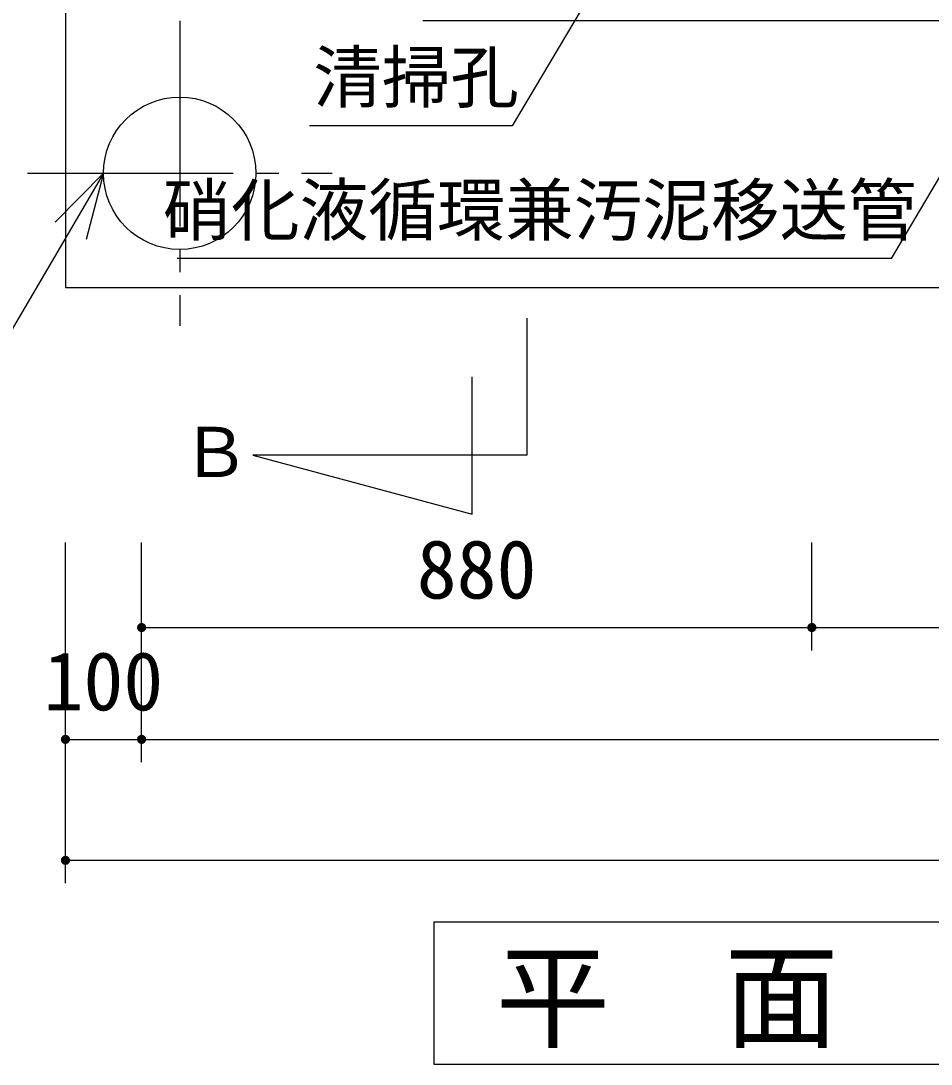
# Model space of a CAD drawing. Units: millimetres, scale not verified. Extents: x -11715 to 8910, y -9164 to 6308.
# Drawn here: x -6113 to -4918, y -1444 to -75 of the extents above; entities that cross this region are included whole.
import ezdxf
from ezdxf.enums import TextEntityAlignment as Align

# ---------------------------------------------------------------- set-up
doc = ezdxf.new("R2010")
doc.units = ezdxf.units.MM
doc.header["$LTSCALE"] = 30
doc.linetypes.add('CHAIN2', pattern=[12, 9, -1, 1, -1])
for name, color, linetype, lineweight in [('0-0_製作', 5, 'Continuous', 25), ('0-1_機器', 2, 'Continuous', 25), ('0-2_空気管', 3, 'Continuous', 25), ('0-D_文字', 7, 'Continuous', 25), ('0-E_08', 2, 'Continuous', 25)]:
    doc.layers.add(name, color=color, linetype=linetype, lineweight=lineweight)
doc.styles.add('ＭＳ ゴシック', font='')
doc.styles.get('ＭＳ ゴシック').set_extended_font_data('MS Gothic')

msp = doc.modelspace()

# ---------------------------------------------------------------- linework, layer by layer
at = {"layer": '0-0_製作', "color": 2}
for p, q in [((-6054.17, -1047.94), (-6054.17, -759.62)), ((-6054.17, -1206.65), (-6054.17, -759.62)), ((-5954.17, -901.15), (-5954.17, -759.62)), ((-5954.17, -1047.94), (-5954.17, -759.62)), ((-5074.17, -901.15), (-5074.17, -759.62)), ((-6054.17, -1176.65), (-3254.17, -1176.65))]:
    msp.add_line(p, q, dxfattribs=at)
at = {"layer": '0-0_製作'}
for points in [[(-5960.16, -870.78), (-5954.17, -871.15), (-5960.17, -871.15)], [(-5960.17, -871.15), (-5959.98, -872.65), (-5960.12, -871.91)], [(-5960.17, -871.15), (-5959.75, -873.36), (-5959.98, -872.65)], [(-5954.17, -871.15), (-5959.75, -873.36), (-5960.17, -871.15)], [(-5960.06, -870.03), (-5954.17, -871.15), (-5960.16, -870.78)], [(-5959.88, -869.3), (-5954.17, -871.15), (-5960.06, -870.03)], [(-5959.6, -868.6), (-5954.17, -871.15), (-5959.88, -869.3)], [(-5954.17, -871.15), (-5959.43, -874.04), (-5959.75, -873.36)], [(-5959.24, -867.94), (-5954.17, -871.15), (-5959.6, -868.6)], [(-5954.17, -871.15), (-5959.02, -874.68), (-5959.43, -874.04)], [(-5958.79, -867.33), (-5954.17, -871.15), (-5959.24, -867.94)], [(-5954.17, -871.15), (-5958.54, -875.26), (-5959.02, -874.68)], [(-5958.28, -866.78), (-5954.17, -871.15), (-5958.79, -867.33)], [(-5954.17, -871.15), (-5957.99, -875.78), (-5958.54, -875.26)], [(-5957.7, -866.3), (-5954.17, -871.15), (-5958.28, -866.78)], [(-5954.17, -871.15), (-5957.38, -876.22), (-5957.99, -875.78)], [(-5957.06, -865.9), (-5954.17, -871.15), (-5957.7, -866.3)], [(-5954.17, -871.15), (-5956.72, -876.58), (-5957.38, -876.22)], [(-5956.38, -865.58), (-5954.17, -871.15), (-5957.06, -865.9)], [(-5954.17, -871.15), (-5956.02, -876.86), (-5956.72, -876.58)], [(-5955.66, -865.34), (-5954.17, -871.15), (-5956.38, -865.58)], [(-5954.17, -871.15), (-5955.29, -877.05), (-5956.02, -876.86)], [(-5954.92, -865.2), (-5954.17, -871.15), (-5955.66, -865.34)], [(-5954.17, -871.15), (-5954.55, -877.14), (-5955.29, -877.05)], [(-5954.92, -865.2), (-5954.17, -865.15), (-5954.17, -871.15)], [(-5954.17, -871.15), (-5954.17, -877.15), (-5954.55, -877.14)], [(-5954.17, -865.15), (-5948.17, -871.15), (-5954.17, -871.15)], [(-5953.79, -865.17), (-5948.17, -871.15), (-5954.17, -865.15)], [(-5954.17, -871.15), (-5953.42, -877.11), (-5954.17, -877.15)], [(-5954.17, -871.15), (-5952.68, -876.97), (-5953.42, -877.11)], [(-5948.17, -871.15), (-5952.68, -876.97), (-5954.17, -871.15)], [(-5953.05, -865.26), (-5948.17, -871.15), (-5953.79, -865.17)], [(-5952.32, -865.45), (-5948.17, -871.15), (-5953.05, -865.26)], [(-5948.17, -871.15), (-5951.96, -876.73), (-5952.68, -876.97)], [(-5951.62, -865.73), (-5948.17, -871.15), (-5952.32, -865.45)], [(-5948.17, -871.15), (-5951.28, -876.41), (-5951.96, -876.73)], [(-5950.96, -866.09), (-5948.17, -871.15), (-5951.62, -865.73)], [(-5948.17, -871.15), (-5950.64, -876.01), (-5951.28, -876.41)], [(-5950.35, -866.53), (-5948.17, -871.15), (-5950.96, -866.09)], [(-5948.17, -871.15), (-5950.06, -875.53), (-5950.64, -876.01)], [(-5949.8, -867.05), (-5948.17, -871.15), (-5950.35, -866.53)], [(-5948.17, -871.15), (-5949.55, -874.98), (-5950.06, -875.53)], [(-5949.32, -867.63), (-5948.17, -871.15), (-5949.8, -867.05)], [(-5948.17, -871.15), (-5949.1, -874.37), (-5949.55, -874.98)], [(-5948.91, -868.26), (-5948.17, -871.15), (-5949.32, -867.63)], [(-5948.17, -871.15), (-5948.74, -873.71), (-5949.1, -874.37)], [(-5948.59, -868.95), (-5948.17, -871.15), (-5948.91, -868.26)], [(-5948.17, -871.15), (-5948.46, -873.01), (-5948.74, -873.71)], [(-5948.36, -869.66), (-5948.17, -871.15), (-5948.59, -868.95)], [(-5948.17, -871.15), (-5948.28, -872.28), (-5948.46, -873.01)], [(-5948.36, -869.66), (-5948.22, -870.4), (-5948.17, -871.15)], [(-5948.17, -871.15), (-5948.18, -871.53), (-5948.28, -872.28)], [(-5080.16, -870.78), (-5074.17, -871.15), (-5080.17, -871.15)], [(-5080.17, -871.15), (-5079.98, -872.65), (-5080.12, -871.91)], [(-5080.17, -871.15), (-5079.75, -873.36), (-5079.98, -872.65)], [(-5074.17, -871.15), (-5079.75, -873.36), (-5080.17, -871.15)], [(-5080.06, -870.03), (-5074.17, -871.15), (-5080.16, -870.78)], [(-5079.88, -869.3), (-5074.17, -871.15), (-5080.06, -870.03)], [(-5079.6, -868.6), (-5074.17, -871.15), (-5079.88, -869.3)], [(-5074.17, -871.15), (-5079.43, -874.04), (-5079.75, -873.36)], [(-5079.24, -867.94), (-5074.17, -871.15), (-5079.6, -868.6)], [(-5074.17, -871.15), (-5079.03, -874.68), (-5079.43, -874.04)], [(-5078.79, -867.33), (-5074.17, -871.15), (-5079.24, -867.94)], [(-5074.17, -871.15), (-5078.54, -875.26), (-5079.03, -874.68)], [(-5078.28, -866.78), (-5074.17, -871.15), (-5078.79, -867.33)], [(-5074.17, -871.15), (-5078, -875.78), (-5078.54, -875.26)], [(-5077.7, -866.3), (-5074.17, -871.15), (-5078.28, -866.78)], [(-5074.17, -871.15), (-5077.39, -876.22), (-5078, -875.78)], [(-5077.06, -865.9), (-5074.17, -871.15), (-5077.7, -866.3)], [(-5074.17, -871.15), (-5076.73, -876.58), (-5077.39, -876.22)], [(-5076.38, -865.58), (-5074.17, -871.15), (-5077.06, -865.9)], [(-5074.17, -871.15), (-5076.03, -876.86), (-5076.73, -876.58)], [(-5075.66, -865.34), (-5074.17, -871.15), (-5076.38, -865.58)], [(-5074.17, -871.15), (-5075.3, -877.05), (-5076.03, -876.86)], [(-5074.92, -865.2), (-5074.17, -871.15), (-5075.66, -865.34)], [(-5074.17, -871.15), (-5074.55, -877.14), (-5075.3, -877.05)], [(-5074.92, -865.2), (-5074.17, -865.15), (-5074.17, -871.15)], [(-5074.17, -871.15), (-5074.17, -877.15), (-5074.55, -877.14)], [(-5074.17, -865.15), (-5068.17, -871.15), (-5074.17, -871.15)], [(-5073.79, -865.17), (-5068.17, -871.15), (-5074.17, -865.15)], [(-5074.17, -871.15), (-5073.42, -877.11), (-5074.17, -877.15)], [(-5074.17, -871.15), (-5072.68, -876.97), (-5073.42, -877.11)], [(-5068.17, -871.15), (-5072.68, -876.97), (-5074.17, -871.15)], [(-5073.05, -865.26), (-5068.17, -871.15), (-5073.79, -865.17)], [(-5072.32, -865.45), (-5068.17, -871.15), (-5073.05, -865.26)], [(-5068.17, -871.15), (-5071.96, -876.73), (-5072.68, -876.97)], [(-5071.62, -865.73), (-5068.17, -871.15), (-5072.32, -865.45)], [(-5068.17, -871.15), (-5071.28, -876.41), (-5071.96, -876.73)], [(-5070.96, -866.09), (-5068.17, -871.15), (-5071.62, -865.73)], [(-5068.17, -871.15), (-5070.64, -876.01), (-5071.28, -876.41)], [(-5070.35, -866.53), (-5068.17, -871.15), (-5070.96, -866.09)], [(-5068.17, -871.15), (-5070.06, -875.53), (-5070.64, -876.01)], [(-5069.8, -867.05), (-5068.17, -871.15), (-5070.35, -866.53)], [(-5068.17, -871.15), (-5069.55, -874.98), (-5070.06, -875.53)], [(-5069.32, -867.63), (-5068.17, -871.15), (-5069.8, -867.05)], [(-5068.17, -871.15), (-5069.11, -874.37), (-5069.55, -874.98)], [(-5068.91, -868.26), (-5068.17, -871.15), (-5069.32, -867.63)], [(-5068.17, -871.15), (-5068.74, -873.71), (-5069.11, -874.37)], [(-5068.59, -868.95), (-5068.17, -871.15), (-5068.91, -868.26)], [(-5068.17, -871.15), (-5068.46, -873.01), (-5068.74, -873.71)], [(-5068.36, -869.66), (-5068.17, -871.15), (-5068.59, -868.95)], [(-5068.17, -871.15), (-5068.28, -872.28), (-5068.46, -873.01)], [(-5068.36, -869.66), (-5068.22, -870.4), (-5068.17, -871.15)], [(-5068.17, -871.15), (-5068.18, -871.53), (-5068.28, -872.28)], [(-6057.7, -1013.08), (-6054.17, -1017.94), (-6058.28, -1013.56)], [(-6057.06, -1012.68), (-6054.17, -1017.94), (-6057.7, -1013.08)], [(-6056.38, -1012.36), (-6054.17, -1017.94), (-6057.06, -1012.68)], [(-6055.66, -1012.12), (-6054.17, -1017.94), (-6056.38, -1012.36)], [(-6054.92, -1011.98), (-6054.17, -1017.94), (-6055.66, -1012.12)], [(-6054.92, -1011.98), (-6054.17, -1011.94), (-6054.17, -1017.94)], [(-6054.17, -1011.94), (-6048.17, -1017.94), (-6054.17, -1017.94)], [(-6053.8, -1011.95), (-6048.17, -1017.94), (-6054.17, -1011.94)], [(-6053.05, -1012.04), (-6048.17, -1017.94), (-6053.8, -1011.95)], [(-6052.32, -1012.23), (-6048.17, -1017.94), (-6053.05, -1012.04)], [(-6051.62, -1012.51), (-6048.17, -1017.94), (-6052.32, -1012.23)], [(-6050.96, -1012.87), (-6048.17, -1017.94), (-6051.62, -1012.51)], [(-6050.35, -1013.31), (-6048.17, -1017.94), (-6050.96, -1012.87)], [(-5957.7, -1013.08), (-5954.17, -1017.94), (-5958.28, -1013.56)], [(-5957.06, -1012.68), (-5954.17, -1017.94), (-5957.7, -1013.08)], [(-5956.38, -1012.36), (-5954.17, -1017.94), (-5957.06, -1012.68)], [(-5955.66, -1012.12), (-5954.17, -1017.94), (-5956.38, -1012.36)], [(-5954.92, -1011.98), (-5954.17, -1017.94), (-5955.66, -1012.12)], [(-5954.92, -1011.98), (-5954.17, -1011.94), (-5954.17, -1017.94)], [(-5954.17, -1011.94), (-5948.17, -1017.94), (-5954.17, -1017.94)], [(-5953.79, -1011.95), (-5948.17, -1017.94), (-5954.17, -1011.94)], [(-5953.05, -1012.04), (-5948.17, -1017.94), (-5953.79, -1011.95)], [(-5952.32, -1012.23), (-5948.17, -1017.94), (-5953.05, -1012.04)], [(-5951.62, -1012.51), (-5948.17, -1017.94), (-5952.32, -1012.23)], [(-5950.96, -1012.87), (-5948.17, -1017.94), (-5951.62, -1012.51)], [(-5950.35, -1013.31), (-5948.17, -1017.94), (-5950.96, -1012.87)], [(-6060.16, -1017.56), (-6054.17, -1017.94), (-6060.17, -1017.94)], [(-6060.17, -1017.94), (-6059.98, -1019.43), (-6060.12, -1018.69)], [(-6060.17, -1017.94), (-6059.75, -1020.14), (-6059.98, -1019.43)], [(-6054.17, -1017.94), (-6059.75, -1020.14), (-6060.17, -1017.94)], [(-6060.07, -1016.81), (-6054.17, -1017.94), (-6060.16, -1017.56)], [(-6059.88, -1016.08), (-6054.17, -1017.94), (-6060.07, -1016.81)], [(-6059.6, -1015.38), (-6054.17, -1017.94), (-6059.88, -1016.08)], [(-6054.17, -1017.94), (-6059.43, -1020.83), (-6059.75, -1020.14)], [(-6059.24, -1014.72), (-6054.17, -1017.94), (-6059.6, -1015.38)], [(-6054.17, -1017.94), (-6059.03, -1021.46), (-6059.43, -1020.83)], [(-6058.8, -1014.11), (-6054.17, -1017.94), (-6059.24, -1014.72)], [(-6054.17, -1017.94), (-6058.55, -1022.04), (-6059.03, -1021.46)], [(-6058.28, -1013.56), (-6054.17, -1017.94), (-6058.8, -1014.11)], [(-6054.17, -1017.94), (-6058, -1022.56), (-6058.55, -1022.04)], [(-6054.17, -1017.94), (-6057.39, -1023), (-6058, -1022.56)], [(-6054.17, -1017.94), (-6056.73, -1023.36), (-6057.39, -1023)], [(-6054.17, -1017.94), (-6056.03, -1023.64), (-6056.73, -1023.36)], [(-6054.17, -1017.94), (-6055.3, -1023.83), (-6056.03, -1023.64)], [(-6054.17, -1017.94), (-6054.55, -1023.92), (-6055.3, -1023.83)], [(-6054.17, -1017.94), (-6054.17, -1023.94), (-6054.55, -1023.92)], [(-6054.17, -1017.94), (-6053.42, -1023.89), (-6054.17, -1023.94)], [(-6054.17, -1017.94), (-6052.68, -1023.75), (-6053.42, -1023.89)], [(-6048.17, -1017.94), (-6052.68, -1023.75), (-6054.17, -1017.94)], [(-6048.17, -1017.94), (-6051.96, -1023.51), (-6052.68, -1023.75)], [(-6048.17, -1017.94), (-6051.28, -1023.19), (-6051.96, -1023.51)], [(-6048.17, -1017.94), (-6050.65, -1022.79), (-6051.28, -1023.19)], [(-6048.17, -1017.94), (-6050.06, -1022.31), (-6050.65, -1022.79)], [(-6049.8, -1013.83), (-6048.17, -1017.94), (-6050.35, -1013.31)], [(-6048.17, -1017.94), (-6049.55, -1021.76), (-6050.06, -1022.31)], [(-6049.32, -1014.41), (-6048.17, -1017.94), (-6049.8, -1013.83)], [(-6048.17, -1017.94), (-6049.11, -1021.15), (-6049.55, -1021.76)], [(-6048.91, -1015.04), (-6048.17, -1017.94), (-6049.32, -1014.41)], [(-6048.17, -1017.94), (-6048.74, -1020.49), (-6049.11, -1021.15)], [(-6048.59, -1015.73), (-6048.17, -1017.94), (-6048.91, -1015.04)], [(-6048.17, -1017.94), (-6048.47, -1019.79), (-6048.74, -1020.49)], [(-6048.36, -1016.44), (-6048.17, -1017.94), (-6048.59, -1015.73)], [(-6048.17, -1017.94), (-6048.28, -1019.06), (-6048.47, -1019.79)], [(-6048.36, -1016.44), (-6048.22, -1017.18), (-6048.17, -1017.94)], [(-6048.17, -1017.94), (-6048.18, -1018.31), (-6048.28, -1019.06)], [(-5960.16, -1017.56), (-5954.17, -1017.94), (-5960.17, -1017.94)], [(-5960.17, -1017.94), (-5959.98, -1019.43), (-5960.12, -1018.69)], [(-5960.17, -1017.94), (-5959.75, -1020.14), (-5959.98, -1019.43)], [(-5954.17, -1017.94), (-5959.75, -1020.14), (-5960.17, -1017.94)], [(-5960.06, -1016.81), (-5954.17, -1017.94), (-5960.16, -1017.56)], [(-5959.88, -1016.08), (-5954.17, -1017.94), (-5960.06, -1016.81)], [(-5959.6, -1015.38), (-5954.17, -1017.94), (-5959.88, -1016.08)], [(-5954.17, -1017.94), (-5959.43, -1020.83), (-5959.75, -1020.14)], [(-5959.24, -1014.72), (-5954.17, -1017.94), (-5959.6, -1015.38)], [(-5954.17, -1017.94), (-5959.02, -1021.46), (-5959.43, -1020.83)], [(-5958.79, -1014.11), (-5954.17, -1017.94), (-5959.24, -1014.72)], [(-5954.17, -1017.94), (-5958.54, -1022.04), (-5959.02, -1021.46)], [(-5958.28, -1013.56), (-5954.17, -1017.94), (-5958.79, -1014.11)], [(-5954.17, -1017.94), (-5957.99, -1022.56), (-5958.54, -1022.04)], [(-5954.17, -1017.94), (-5957.38, -1023), (-5957.99, -1022.56)], [(-5954.17, -1017.94), (-5956.72, -1023.36), (-5957.38, -1023)], [(-5954.17, -1017.94), (-5956.02, -1023.64), (-5956.72, -1023.36)], [(-5954.17, -1017.94), (-5955.29, -1023.83), (-5956.02, -1023.64)], [(-5954.17, -1017.94), (-5954.55, -1023.92), (-5955.29, -1023.83)], [(-5954.17, -1017.94), (-5954.17, -1023.94), (-5954.55, -1023.92)], [(-5954.17, -1017.94), (-5953.42, -1023.89), (-5954.17, -1023.94)], [(-5954.17, -1017.94), (-5952.68, -1023.75), (-5953.42, -1023.89)], [(-5948.17, -1017.94), (-5952.68, -1023.75), (-5954.17, -1017.94)], [(-5948.17, -1017.94), (-5951.96, -1023.51), (-5952.68, -1023.75)], [(-5948.17, -1017.94), (-5951.28, -1023.19), (-5951.96, -1023.51)], [(-5948.17, -1017.94), (-5950.64, -1022.79), (-5951.28, -1023.19)], [(-5948.17, -1017.94), (-5950.06, -1022.31), (-5950.64, -1022.79)], [(-5949.8, -1013.83), (-5948.17, -1017.94), (-5950.35, -1013.31)], [(-5948.17, -1017.94), (-5949.55, -1021.76), (-5950.06, -1022.31)], [(-5949.32, -1014.41), (-5948.17, -1017.94), (-5949.8, -1013.83)], [(-5948.17, -1017.94), (-5949.1, -1021.15), (-5949.55, -1021.76)], [(-5948.91, -1015.04), (-5948.17, -1017.94), (-5949.32, -1014.41)], [(-5948.17, -1017.94), (-5948.74, -1020.49), (-5949.1, -1021.15)], [(-5948.59, -1015.73), (-5948.17, -1017.94), (-5948.91, -1015.04)], [(-5948.17, -1017.94), (-5948.46, -1019.79), (-5948.74, -1020.49)], [(-5948.36, -1016.44), (-5948.17, -1017.94), (-5948.59, -1015.73)], [(-5948.17, -1017.94), (-5948.28, -1019.06), (-5948.46, -1019.79)], [(-5948.36, -1016.44), (-5948.22, -1017.18), (-5948.17, -1017.94)], [(-5948.17, -1017.94), (-5948.18, -1018.31), (-5948.28, -1019.06)], [(-6060.16, -1176.27), (-6054.17, -1176.65), (-6060.17, -1176.65)], [(-6060.17, -1176.65), (-6059.75, -1178.86), (-6060.12, -1177.4)], [(-6060.17, -1176.65), (-6059.43, -1179.54), (-6059.75, -1178.86)], [(-6054.17, -1176.65), (-6059.43, -1179.54), (-6060.17, -1176.65)], [(-6060.07, -1175.53), (-6054.17, -1176.65), (-6060.16, -1176.27)], [(-6060.12, -1177.4), (-6059.75, -1178.86), (-6059.98, -1178.14)], [(-6059.88, -1174.8), (-6054.17, -1176.65), (-6060.07, -1175.53)], [(-6059.6, -1174.09), (-6054.17, -1176.65), (-6059.88, -1174.8)], [(-6059.24, -1173.43), (-6054.17, -1176.65), (-6059.6, -1174.09)], [(-6054.17, -1176.65), (-6059.03, -1180.18), (-6059.43, -1179.54)], [(-6058.8, -1172.82), (-6054.17, -1176.65), (-6059.24, -1173.43)], [(-6054.17, -1176.65), (-6058.55, -1180.76), (-6059.03, -1180.18)], [(-6058.28, -1172.28), (-6054.17, -1176.65), (-6058.8, -1172.82)], [(-6054.17, -1176.65), (-6058, -1181.27), (-6058.55, -1180.76)], [(-6057.7, -1171.8), (-6054.17, -1176.65), (-6058.28, -1172.28)], [(-6054.17, -1176.65), (-6057.39, -1181.72), (-6058, -1181.27)], [(-6057.06, -1171.39), (-6054.17, -1176.65), (-6057.7, -1171.8)], [(-6054.17, -1176.65), (-6056.73, -1182.08), (-6057.39, -1181.72)], [(-6056.38, -1171.07), (-6054.17, -1176.65), (-6057.06, -1171.39)], [(-6054.17, -1176.65), (-6056.03, -1182.36), (-6056.73, -1182.08)], [(-6055.66, -1170.84), (-6054.17, -1176.65), (-6056.38, -1171.07)], [(-6054.17, -1176.65), (-6055.3, -1182.54), (-6056.03, -1182.36)], [(-6054.92, -1170.7), (-6054.17, -1176.65), (-6055.66, -1170.84)], [(-6054.17, -1176.65), (-6054.55, -1182.64), (-6055.3, -1182.54)], [(-6054.92, -1170.7), (-6054.17, -1170.65), (-6054.17, -1176.65)], [(-6054.17, -1176.65), (-6054.17, -1182.65), (-6054.55, -1182.64)], [(-6054.17, -1170.65), (-6048.17, -1176.65), (-6054.17, -1176.65)], [(-6053.8, -1170.66), (-6048.17, -1176.65), (-6054.17, -1170.65)], [(-6054.17, -1176.65), (-6053.42, -1182.6), (-6054.17, -1182.65)], [(-6054.17, -1176.65), (-6052.68, -1182.46), (-6053.42, -1182.6)], [(-6048.17, -1176.65), (-6052.68, -1182.46), (-6054.17, -1176.65)], [(-6053.05, -1170.76), (-6048.17, -1176.65), (-6053.8, -1170.66)], [(-6052.32, -1170.94), (-6048.17, -1176.65), (-6053.05, -1170.76)], [(-6048.17, -1176.65), (-6051.96, -1182.23), (-6052.68, -1182.46)], [(-6051.62, -1171.22), (-6048.17, -1176.65), (-6052.32, -1170.94)], [(-6048.17, -1176.65), (-6051.28, -1181.91), (-6051.96, -1182.23)], [(-6050.96, -1171.58), (-6048.17, -1176.65), (-6051.62, -1171.22)], [(-6048.17, -1176.65), (-6050.65, -1181.5), (-6051.28, -1181.91)], [(-6050.35, -1172.03), (-6048.17, -1176.65), (-6050.96, -1171.58)], [(-6048.17, -1176.65), (-6050.06, -1181.02), (-6050.65, -1181.5)], [(-6049.8, -1172.54), (-6048.17, -1176.65), (-6050.35, -1172.03)], [(-6048.17, -1176.65), (-6049.55, -1180.47), (-6050.06, -1181.02)], [(-6049.32, -1173.12), (-6048.17, -1176.65), (-6049.8, -1172.54)], [(-6048.17, -1176.65), (-6049.11, -1179.86), (-6049.55, -1180.47)], [(-6048.91, -1173.76), (-6048.17, -1176.65), (-6049.32, -1173.12)], [(-6048.17, -1176.65), (-6048.74, -1179.2), (-6049.11, -1179.86)], [(-6048.59, -1174.44), (-6048.17, -1176.65), (-6048.91, -1173.76)], [(-6048.17, -1176.65), (-6048.47, -1178.5), (-6048.74, -1179.2)], [(-6048.59, -1174.44), (-6048.22, -1175.9), (-6048.17, -1176.65)], [(-6048.36, -1175.16), (-6048.22, -1175.9), (-6048.59, -1174.44)], [(-6048.17, -1176.65), (-6048.28, -1177.77), (-6048.47, -1178.5)], [(-6048.17, -1176.65), (-6048.18, -1177.03), (-6048.28, -1177.77)]]:
    msp.add_solid(points, dxfattribs=at)
at = {"layer": '0-1_機器'}
for p, q in [((-6054.17, 1974.97), (-6054.17, -425.03)), ((-6054.17, -425.03), (-3254.17, -425.03)), ((-5954.17, -871.15), (-5074.17, -871.15)), ((-5074.17, -871.15), (-4344.17, -871.15)), ((-6054.17, -1017.94), (-5954.17, -1017.94)), ((-5954.17, -1017.94), (-3354.17, -1017.94))]:
    msp.add_line(p, q, dxfattribs=at)
at = {"layer": '0-1_機器', "linetype": 'CHAIN2'}
for p, q in [((-5904.17, -75.03), (-5904.17, -475.03)), ((-6104.17, -275.03), (-5704.17, -275.03))]:
    msp.add_line(p, q, dxfattribs=at)
at = {"layer": '0-1_機器', "color": 3}
msp.add_lwpolyline([(-3541.08, -1444.11), (-3541.08, -1257.8), (-5570.41, -1257.8), (-5570.41, -1444.11)], close=True, dxfattribs=at)
at = {"layer": '0-1_機器'}
msp.add_circle((-5904.17, -275.03), 100, dxfattribs=at)
at = {"layer": '0-2_空気管'}
for p, q in [((-3816.17, -75.03), (-5585.08, -75.03)), ((-5448.24, -465), (-5448.24, -645)), ((-5520.24, -722.17), (-5520.24, -542.17))]:
    msp.add_line(p, q, dxfattribs=at)
msp.add_lwpolyline([(-5448.24, -645), (-5808.24, -645), (-5520.24, -722.17)], dxfattribs=at)
at = {"layer": '0-D_文字', "color": 3}
for p, q in [((-4969.67, -387.06), (-4301.74, 746.16)), ((-5031.01, 520.43), (-5467.88, -212.59)), ((-5467.88, -212.59), (-5733.88, -212.59)), ((-4969.67, -387.06), (-5907.67, -387.06))]:
    msp.add_line(p, q, dxfattribs=at)
at = {"layer": '0-E_08', "color": 4}
for q in [(-6152.16, -527.03), (-6067.47, -339.01), (-6027, -362.09)]:
    msp.add_line((-6004.17, -275.03), q, dxfattribs=at)

# ---------------------------------------------------------------- texts
at = {"layer": '0-0_製作', "color": 4, "style": 'ＭＳ ゴシック'}
for s, p in [('880', (-5592.92, -856.15)), ('100', (-6082.92, -1002.94))]:
    msp.add_text(s, height=76.98, dxfattribs=at).set_placement(p, align=Align.BOTTOM_LEFT)
at = {"layer": '0-1_機器', "color": 4, "style": 'ＭＳ ゴシック'}
msp.add_text('平\u3000面\u3000図', height=110, dxfattribs=at).set_placement((-5489.16, -1444.07), align=Align.BOTTOM_LEFT)
at = {"layer": '0-2_空気管', "color": 4, "style": 'ＭＳ ゴシック'}
msp.add_text('Ｂ', height=65.98, dxfattribs=at).set_placement((-5902.14, -693.62), align=Align.BOTTOM_LEFT)
at = {"layer": '0-D_文字', "color": 4, "style": 'ＭＳ ゴシック'}
for s, p in [('清掃孔', (-5728.88, -201.59)), ('硝化液循環兼汚泥移送管', (-5926.67, -376.06))]:
    msp.add_text(s, height=65.98, dxfattribs=at).set_placement(p, align=Align.BOTTOM_LEFT)

doc.saveas('drawing.dxf')
